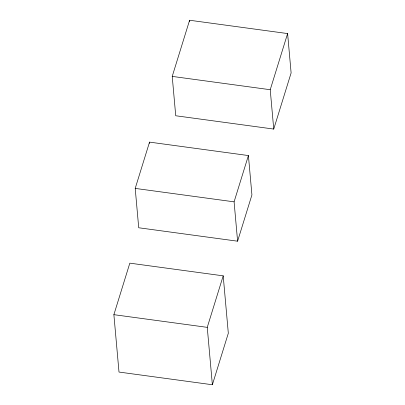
<?xml version="1.0" encoding="UTF-8"?>
<svg xmlns="http://www.w3.org/2000/svg" width="405" height="405" viewBox="0 0 405 405"><rect width="100%" height="100%" fill="white"/><g stroke="black" fill="none" stroke-linecap="round" stroke-linejoin="round"><path stroke-width="0.61" d="M135.209 188.406L149.536 142.12L248.412 155.56L251.925 194.916L237.598 241.198L138.718 227.762L135.209 188.406L234.09 201.842L237.598 241.198M172.221 76.398L189.601 20.25L287.606 33.569L291.119 72.925L273.74 129.073L175.735 115.754L172.221 76.398L270.226 89.718L273.74 129.073M113.881 314.67L129.828 263.154L223.201 275.845L228.319 333.234L212.377 384.75L119.004 372.058L113.881 314.67L207.254 327.356L212.377 384.75M234.09 201.842L248.412 155.56M270.226 89.718L287.606 33.569M207.254 327.356L223.201 275.845M189.601 20.25L189.712 21.5M149.536 142.12L149.648 143.37"/></g></svg>
